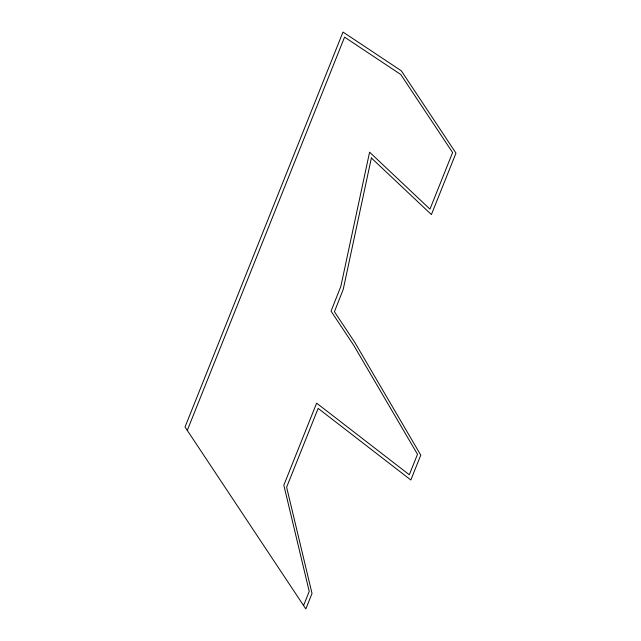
<?xml version="1.0" encoding="UTF-8"?>
<svg xmlns="http://www.w3.org/2000/svg" width="641" height="641" viewBox="0 0 641 641"><rect width="100%" height="100%" fill="white"/><g stroke="black" fill="none" stroke-linecap="round" stroke-linejoin="round"><path stroke-width="0.96" d="M187.276 430.399L344.57 37.146L400.753 74.484L452.594 152.558L429.967 209.126L369.585 152.165L340.844 286.383L331.044 311.133L353.584 345.082L417.499 454.301L409.311 474.765L316.63 403.149L283.827 485.173L309.226 591.411L303.57 605.553M371.371 157.982L343.231 289.379L334.426 311.702L354.922 342.59L420.776 455.126L410.833 479.989L318.152 408.381L286.623 487.208L312.023 593.446L305.829 608.95L185.025 427.002L342.991 32.05L401.33 70.814L455.975 153.127L431.401 214.567L371.371 157.982"/></g></svg>
